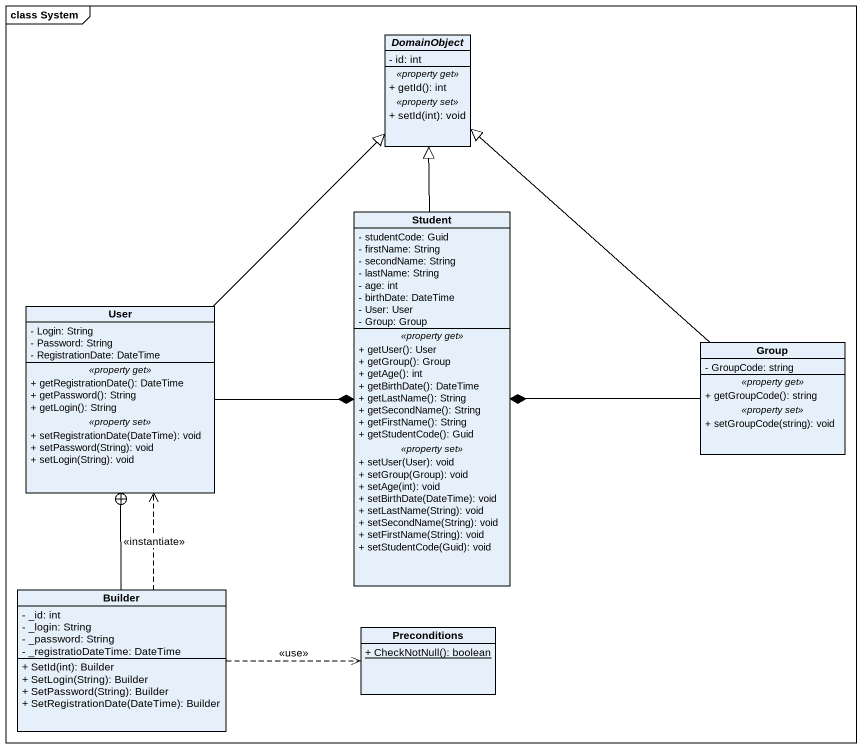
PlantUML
@startuml
mainframe class System
hide circle
hide empty members
skinparam classAttributeIconSize 0
abstract class DomainObject {
  - id: int
  .. <<property get>> ..
  + getId(): int
  .. <<property set>> ..
  + setId(int): void
}
class Student {
  - studentCode: Guid
  - firstName: String
  - secondName: String
  - lastName: String
  - age: int
  - birthDate: DateTime
  - User: User
  - Group: Group
  .. <<property get>> ..
  + getUser(): User
  + getGroup(): Group
  + getAge(): int
  + getBirthDate(): DateTime
  + getLastName(): String
  + getSecondName(): String
  + getFirstName(): String
  + getStudentCode(): Guid
  .. <<property set>> ..
  + setUser(User): void
  + setGroup(Group): void
  + setAge(int): void
  + setBirthDate(DateTime): void
  + setLastName(String): void
  + setSecondName(String): void
  + setFirstName(String): void
  + setStudentCode(Guid): void
}
class User {
  - Login: String
  - Password: String
  - RegistrationDate: DateTime
  .. <<property get>> ..
  + getRegistrationDate(): DateTime
  + getPassword(): String
  + getLogin(): String
  .. <<property set>> ..
  + setRegistrationDate(DateTime): void
  + setPassword(String): void
  + setLogin(String): void
}
class "Group" as Group_ {
  - GroupCode: string
  .. <<property get>> ..
  + getGroupCode(): string
  .. <<property set>> ..
  + setGroupCode(string): void
}
class Builder {
  - _id: int
  - _login: String
  - _password: String
  - _registratioDateTime: DateTime
  + SetId(int): Builder
  + SetLogin(String): Builder
  + SetPassword(String): Builder
  + SetRegistrationDate(DateTime): Builder
}
class Preconditions {
  {static} + CheckNotNull(): boolean
}
Student -up-|> DomainObject
User -up-|> DomainObject
User -right-* Student
Group_ -up-|> DomainObject
Group_ -left-* Student
Builder -up-+ User
Builder .up.> User : <<instantiate>>
Builder .right.> Preconditions : <<use>>
@enduml
